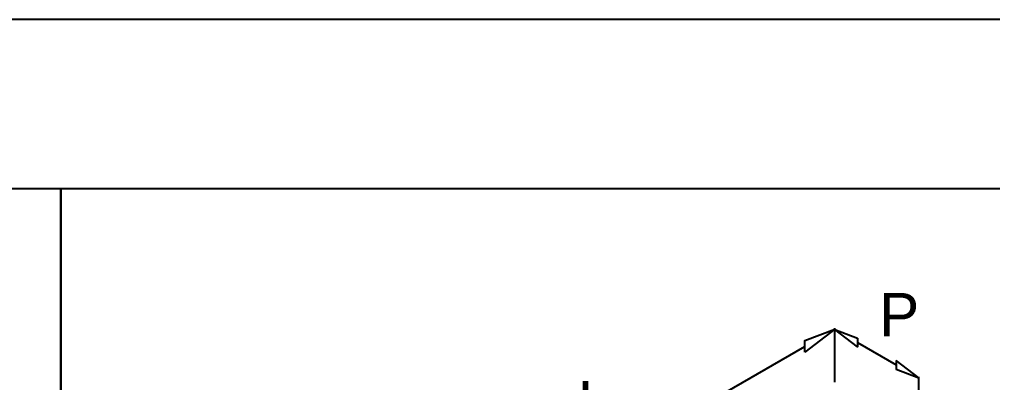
# Model space of a CAD drawing. Header units: millimetres. Extents: x 441156 to 441876, y 4514765 to 4515211.
# Drawn here: x 441491.913 to 441494.216, y 4514937.844 to 4514938.704 of the extents above; entities that cross this region are included whole.
import ezdxf

# ---------------------------------------------------------------- set-up
doc = ezdxf.new("R2010")
doc.units = ezdxf.units.MM
doc.layers.add('01_cartela', color=6, linetype='Continuous', plot=False)
doc.layers.add('01_textos', color=7, linetype='Continuous')
doc.layers.add('Cassette', color=7, linetype='Continuous')
doc.styles.add('NIEVES2', font='sanss___.ttf')

msp = doc.modelspace()

# ---------------------------------------------------------------- linework, layer by layer
at = {"color": 0, "linetype": 'Continuous'}
for p, q in [((441488.51090462, 4514938.30368946), (441492.01090462, 4514938.30368946)), ((441492.01090462, 4514938.30368946), (441492.01090462, 4514934.20361646))]:
    msp.add_line(p, q, dxfattribs=at)
at = {"layer": '01_cartela', "color": 3}
msp.add_lwpolyline([(441467.02291656, 4514938.70368948), (441467.02291656, 4514917.16866547), (441497.66090462, 4514917.16866547), (441497.66090462, 4514938.70368948)], close=True, dxfattribs=at)
at = {"layer": 'Cassette'}
for p, q in [((441492.01090462, 4514938.30368948), (441497.26090462, 4514938.30368948)), ((441492.01090462, 4514934.20361648), (441492.01090462, 4514938.30368948))]:
    msp.add_line(p, q, dxfattribs=at)
at = {"layer": 'Cassette', "color": 5}
for points in [[(441493.77205711, 4514937.91591491), (441493.77205711, 4514937.94355671), (441493.84340285, 4514937.97082498), (441493.77205711, 4514937.91591491)], [(441493.84340285, 4514937.84531625), (441493.84340285, 4514937.97306621)], [(441493.84340285, 4514937.9670896), (441493.84340285, 4514937.97194559)], [(441493.89681877, 4514937.94915978), (441493.89681877, 4514937.9286152), (441493.84340285, 4514937.9700779), (441493.89681877, 4514937.94915978)], [(441493.89681877, 4514937.93907426), (441493.98833555, 4514937.88640542)], [(441492.84568313, 4514937.39482955), (441493.77205711, 4514937.92973581)], [(441493.98833555, 4514937.89649094), (441493.98833555, 4514937.87594636), (441494.04175147, 4514937.85540177), (441493.98833555, 4514937.89649094)], [(441494.04175147, 4514937.74707578), (441494.04175147, 4514937.857643)]]:
    msp.add_lwpolyline(points, dxfattribs=at)

# ---------------------------------------------------------------- texts
at = {"layer": '01_textos', "char_height": 0.10256116, "width": 5.9438764329, "attachment_point": 1, "style": 'NIEVES2'}
for s, insert in [('P', (441493.94759181, 4514938.05619979)), ('L', (441493.23429617, 4514937.84783437))]:
    msp.add_mtext(s, dxfattribs=dict(at, insert=insert))

doc.saveas('drawing.dxf')
